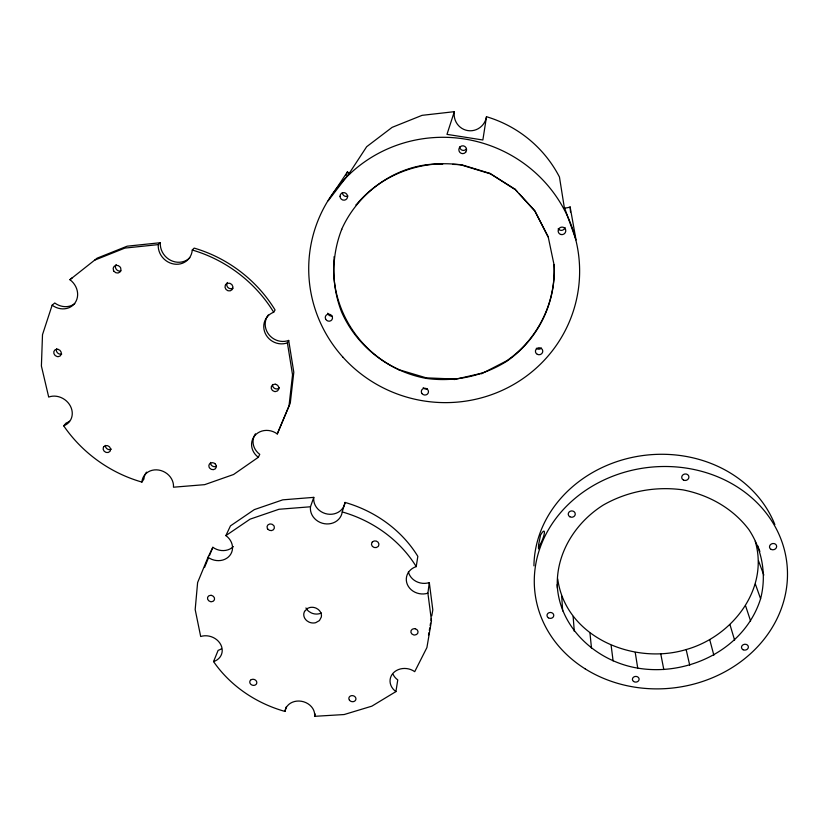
<?xml version="1.0" encoding="UTF-8"?>
<svg xmlns="http://www.w3.org/2000/svg" width="828" height="828" viewBox="0 0 828 828"><rect width="100%" height="100%" fill="white"/><g stroke="black" fill="none" stroke-linecap="round" stroke-linejoin="round"><path stroke-width="1.24" d="M519.218 193.793L534.805 210.705L548.167 236.901L534.826 211.068L514.892 189.094L489.772 173.331L461.268 164.648L452.595 164.368M506.467 361.443L506.477 360.936C537.724 339.511 556.157 302.427 554.046 264.567L554.087 264.991C556.199 302.893 537.745 340.008 506.467 361.443C482.507 376.388 454.086 382.288 426.141 378.386C389.15 371.565 356.858 346.559 341.622 312.073C331.252 285.422 331.303 255.935 341.726 229.304L341.519 229.677C358.752 190.699 399.593 162.278 442.68 164.058M557.399 588.149C555.381 554.222 575.077 522.789 603.281 505.059C627.438 491.252 655.486 486.057 683.017 489.876C708.954 494.999 732.883 508.351 748.916 529.641C762.36 550.04 766.738 575.077 760.59 598.768C744.838 649.193 688.089 676.631 637.726 668.113C596.522 661.365 559.097 627.831 557.192 584.589M481.43 373.821L506.477 360.936M514.881 189.426L489.772 173.331M221.386 648.81A15.09 12.855 19.8 0 1 218.137 650.342L213.552 661.582A119.242 103.779 15.3 0 0 284.967 711.428A15.028 12.637 14.2 0 1 301.413 701.264A15.028 12.637 14.2 0 1 314.578 716.323L344.148 714.543L371.855 706.16L395.919 691.597A15.308 13.113 9.2 0 1 393.279 672.998A15.308 13.113 9.2 0 1 414.714 671.674L426.906 647.579L431.471 620.814L427.9 593.179L429.308 582.591A15.597 13.879 8.8 0 1 408.38 571.848M557.71 578.865C565.565 637.332 633.875 665.381 686.143 649.556C731.673 636.867 769.347 589.629 755.24 541.305M454.086 379.566L481.472 373.293M395.919 691.597L397.761 679.881A15.07 12.969 9.2 0 1 393.083 674.334M427.9 593.179A15.846 14.055 8.8 0 1 407.407 584.609A15.846 14.055 8.8 0 1 416.225 566.611L417.829 556.364A117.4 102.558 15.3 0 0 345.038 502.43A15.867 14.324 17.2 0 1 327.557 514.074A15.867 14.324 17.2 0 1 313.781 497.359L282.772 499.843L254.32 509.613L230.463 525.873L225.878 535.602A15.877 13.91 22.5 0 1 229.718 555.619A15.877 13.91 22.5 0 1 208.014 557.296L197.613 582.56L195.18 609.584L200.686 636.504A15.318 12.989 19.7 0 1 220.776 644.65A15.318 12.989 19.7 0 1 213.552 661.582M563.92 208.014A16.322 15.825 -40.3 0 0 570.13 206.959L576.029 239.913L564.199 206.845L559.459 177.026A120.433 119.149 12.3 0 0 486.502 116.717L482.859 139.994L446.975 134.364L454.334 111.677L422.073 115.34L392.12 127.357L366.669 146.711L349.457 173L328.23 200.749L347.439 171.862A16.27 15.753 60.6 0 0 350.089 173.59M428.5 635.148L428.914 632.747M429.318 630.356L429.732 627.966M430.136 625.575L430.55 623.173M430.953 620.762L431.367 618.35M431.781 615.928L432.806 609.894L429.308 582.591M426.141 378.386L426.254 377.847L454.158 379.027M356.247 204.702L356.05 205.044C381.232 174.253 421.99 159.173 461.206 164.948L461.268 164.648M314.578 716.323L315.189 713.933M399.344 370.385L399.479 369.868C356.206 350.472 328.685 303.948 334.357 256.597L334.139 257.001M284.967 711.428L286.353 706.698M225.878 535.602L250.077 519.156L278.974 509.272L310.479 506.777A16.125 14.511 17.1 0 0 324.493 523.72A16.125 14.511 17.1 0 0 342.233 511.932L345.038 502.43M74.768 303.628A17.45 15.442 42.6 0 1 54.762 302.996L52.143 305.19L42.497 334.678L41.4 366.017L48.697 397.067A16.746 14.552 35.3 0 1 70.411 406.113A16.746 14.552 35.3 0 1 63.684 425.809A129.861 117.11 34.6 0 0 141.898 482.072A16.239 14.273 28 0 1 158.769 470.066A16.239 14.273 28 0 1 173.476 487.206L204.682 484.649L233.579 474.496L258.336 457.284L259.744 454.344A16.363 14.873 24.2 0 1 255.438 433.841M310.479 506.777L313.781 497.359M346.032 175.35L347.439 171.862M204.516 567.511L208.439 558M209.422 555.619L212.848 547.298A15.628 13.734 22.6 0 0 233.372 546.563M258.336 457.284A16.446 14.935 24.1 0 1 254.62 435.849A16.446 14.935 24.1 0 1 277.276 433.944L289.013 405.875L292.543 374.815L287.399 342.844L288.693 340.432A17.046 15.949 32.4 0 1 268.934 334.667A17.046 15.949 32.4 0 1 268.344 314.909M277.276 433.944L290.276 403.164L293.805 372.248L288.693 340.432M208.014 557.296L212.848 547.298M540.26 544.348L538.976 548.643A9.243 0.849 -81.1 0 1 538.686 544.317L540.508 535.219A9.387 1.884 -67.2 0 1 543.313 531.348A9.253 1.853 -67.2 0 1 544.079 534.681A9.253 1.853 -67.2 0 1 540.311 544.234M287.399 342.844A17.14 16.032 32.2 0 1 265.208 333.27A17.14 16.032 32.2 0 1 273.685 312.228L275.072 309.972A129.137 116.562 34.7 0 0 194.156 248.1L192.272 250.025A17.771 16.301 44.7 0 1 174.025 264.06A17.771 16.301 44.7 0 1 158.251 244.612L124.893 248.089L94.723 260.127M227.4 282.462L226.975 283.135A4.068 3.778 39.5 0 0 232.989 288.185M141.898 482.072L143.906 479.039A16.156 14.211 28.1 0 1 146.515 472.146M63.684 425.809L66.147 423.036A16.653 14.49 35.4 0 0 69.542 421.204M158.251 244.612L160.321 242.718A17.667 16.218 44.9 0 0 170.63 260.313A17.667 16.218 44.9 0 0 189.85 257.694M52.143 305.19A17.554 15.515 42.5 0 0 75.079 302.841A17.554 15.515 42.5 0 0 69.914 279.688L72.45 277.618M69.914 279.688L97.145 258.16L127.15 246.185L160.321 242.718M321.316 612.968L319.567 613.672A11.002 9.605 15.3 0 1 311.256 612.906L308.844 611.426A11.002 9.605 15.3 0 1 305.936 607.949M399.479 369.868L426.254 377.847M461.206 164.948L489.731 173.642M514.892 189.094L517.49 191.91M757.692 545.704L759.887 551.458M758.51 560.835L763.82 575.067M755.395 584.144L760.59 598.768M745.635 605.972L750.582 620.948M730.037 624.881L734.612 640.158M709.741 639.702L713.85 655.207M686.143 649.556L689.724 665.194M548.126 236.508L554.087 264.991M660.765 653.892L663.808 669.573M635.242 652.485L637.726 668.113M611.136 645.436L613.113 660.93M589.981 633.192L591.523 648.459M573.131 616.467L574.311 631.453M570.13 206.959L570.502 211.978M561.715 596.284L562.657 610.919M486.502 116.717A16.684 16.281 -80.7 0 1 467.841 130.596A16.684 16.281 -80.7 0 1 454.334 111.677M541.481 348.07A3.643 3.457 -7.8 0 1 536.347 348.288M565.058 227.493A3.809 3.685 -30.8 0 1 558.165 228.745M466.35 149.102A3.871 3.819 -82.3 0 1 459.643 146.918M347.957 196.019A3.798 3.664 51.6 0 1 342.357 192.645M332.038 316.048A3.622 3.447 29.5 0 1 327.764 313.212M427.351 388.881A3.55 3.353 10.9 0 1 423.211 387.68M342.233 511.932A119.242 103.779 15.3 0 1 416.225 566.611M533.936 565.845A124.086 109.068 -7.1 0 1 637.953 456.3A124.086 109.068 -7.1 0 1 774.863 524.6M192.272 250.025A129.861 117.11 34.6 0 1 273.685 312.228M279.378 387.752A3.912 3.612 27.4 0 1 276.8 388.943L275.796 388.849A3.912 3.612 27.4 0 1 272.578 384.461M120.95 270.901A4.119 3.716 43.7 0 1 116.303 269.307L115.765 268.375A4.119 3.716 43.7 0 1 116.189 264.556M216.501 466.164A3.809 3.405 26.4 0 1 211.275 465.067L210.788 464.239A3.809 3.405 26.4 0 1 210.54 462.428M111.407 449.149A3.84 3.364 31.9 0 1 105.373 445.402M61.727 354.053A3.995 3.509 38.8 0 1 60.786 354.218L59.792 354.136A3.995 3.509 38.8 0 1 56.552 348.805M304.528 611.416L303.855 613.331A8.942 7.773 15.3 0 0 306.981 620.855L308.937 622.056A8.942 7.773 15.3 0 0 315.706 622.687L319.432 620.565L321.336 617.005A8.942 7.773 15.3 0 0 318.242 609.449L316.275 608.238A8.942 7.773 15.3 0 0 309.475 607.607L307.436 608.445L304.528 611.416M103.821 446.665L103.365 447.42A3.861 3.384 31.8 0 0 109.876 451.457L110.341 450.701A3.861 3.384 31.8 0 0 103.821 446.665M225.827 284.408L225.299 285.246A4.088 3.798 39.3 0 0 232.088 289.665L232.616 288.827A4.088 3.798 39.3 0 0 225.827 284.408M250.542 680.212L250.066 680.854A3.56 3.001 16.9 0 0 251.484 684.787A3.56 3.001 16.9 0 0 256.038 684.445L256.514 683.793A3.56 3.001 16.9 0 0 255.096 679.86A3.56 3.001 16.9 0 0 250.542 680.212M372.352 541.967L371.824 542.682A3.747 3.353 12.6 0 0 378.023 546.594L378.562 545.88A3.747 3.353 12.6 0 0 372.352 541.967M57.919 349.302L56.925 349.209A4.016 3.529 38.7 0 0 57.235 356.578L58.239 356.661A4.016 3.529 38.7 0 0 57.919 349.302M275.631 384.275L274.617 384.192A3.933 3.633 27.3 0 0 274.441 391.499L275.445 391.582A3.933 3.633 27.3 0 0 275.631 384.275M211.513 595.394L210.571 595.311A3.654 3.157 21 0 0 210.54 601.666L211.482 601.749A3.654 3.157 21 0 0 211.513 595.394M415.159 628.731L414.217 628.649A3.654 3.188 9 0 0 413.752 634.952L414.704 635.035A3.654 3.188 9 0 0 415.159 628.731M214.897 463.608L214.048 463.08A3.829 3.426 26.3 0 0 209.122 467.22L209.608 468.048A3.829 3.426 26.3 0 0 216.077 465.15L214.897 463.608M349.499 700.229L349.064 699.505A3.56 3.022 11.8 0 1 350.761 695.872A3.56 3.022 11.8 0 1 355.295 697.083L355.719 697.818A3.56 3.022 11.8 0 1 354.022 701.451A3.56 3.022 11.8 0 1 349.499 700.229M114.005 271.325L113.467 270.404A4.15 3.736 43.5 0 1 120.163 267.061L120.691 267.993A4.15 3.736 43.5 0 1 114.005 271.325M267.734 529.071L267.268 528.274A3.757 3.333 20.2 0 1 273.706 525.501L274.171 526.308A3.757 3.333 20.2 0 1 267.734 529.071M342.771 357.003A135.585 132.532 12 0 0 572.655 313.139A135.585 132.532 12 0 0 417.074 139.735A135.585 132.532 12 0 0 342.771 357.003M561.063 234.541A3.85 3.736 -29.7 0 0 565.638 229.698A3.85 3.736 -29.7 0 0 559.19 228.331A3.85 3.736 -29.7 0 0 561.063 234.541M537.351 354.353A3.685 3.498 -7.4 0 0 542.775 351.093A3.685 3.498 -7.4 0 0 537.165 348.298A3.685 3.498 -7.4 0 0 537.351 354.353M340.029 196.308A3.84 3.716 50.6 0 0 345.7 199.734A3.84 3.716 50.6 0 0 345.659 193.172A3.84 3.716 50.6 0 0 340.029 196.308M325.663 319.163A3.674 3.478 29.1 0 0 331.935 319.722A3.674 3.478 29.1 0 0 329.037 314.174A3.674 3.478 29.1 0 0 325.663 319.163M422.011 393.6A3.591 3.384 11 0 0 428.19 393.062A3.591 3.384 11 0 0 424.485 388.27A3.591 3.384 11 0 0 422.011 393.6M465.657 152.259A3.923 3.871 -82.6 0 0 463.421 145.863A3.923 3.871 -82.6 0 0 459.064 151.048A3.923 3.871 -82.6 0 0 465.657 152.259M585.034 668.776A126.819 110.962 -6.8 0 0 786.6 587.373A126.819 110.962 -6.8 0 0 611.023 476.907A126.819 110.962 -6.8 0 0 585.034 668.776M771.178 549.419A3.602 3.115 -13.5 0 0 776.654 546.552A3.602 3.115 -13.5 0 0 771.396 543.965A3.602 3.115 -13.5 0 0 771.178 549.419M743.13 649.763A3.457 2.929 -8.7 0 0 748.377 647.113A3.457 2.929 -8.7 0 0 743.296 644.66A3.457 2.929 -8.7 0 0 743.13 649.763M569.819 516.744A3.509 3.167 -3.2 0 0 575.253 514.229A3.509 3.167 -3.2 0 0 570.171 511.259A3.509 3.167 -3.2 0 0 569.819 516.744M548.384 617.812A3.395 2.97 0.5 0 0 553.756 615.753A3.395 2.97 0.5 0 0 549.016 612.699A3.395 2.97 0.5 0 0 548.384 617.812M633.524 681.434A3.364 2.857 -3 0 0 639.05 679.809A3.364 2.857 -3 0 0 634.724 676.559A3.364 2.857 -3 0 0 633.524 681.434M683.555 480.136A3.622 3.25 -12.4 0 0 688.917 477.011A3.622 3.25 -12.4 0 0 683.462 474.485A3.622 3.25 -12.4 0 0 683.555 480.136"/></g></svg>
